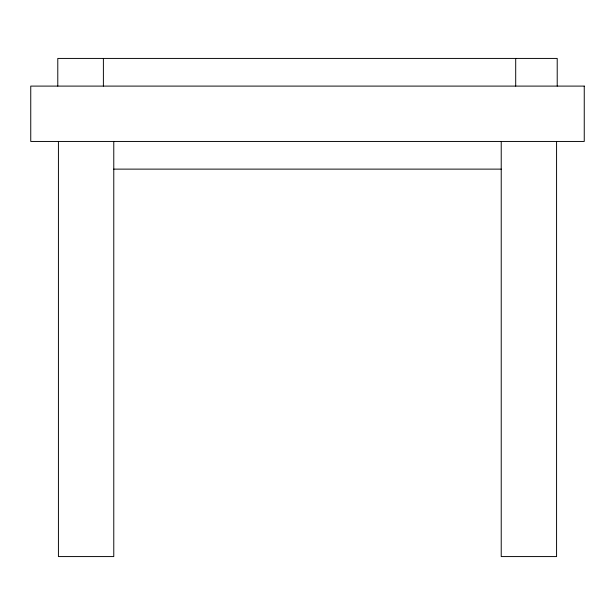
<?xml version="1.0" encoding="UTF-8"?>
<svg xmlns="http://www.w3.org/2000/svg" width="615" height="615" viewBox="0 0 615 615"><rect width="100%" height="100%" fill="white"/><g stroke="black" fill="none" stroke-linecap="round" stroke-linejoin="round"><path stroke-width="0.92" d="M113.775 169.125L501.225 169.125M557.213 86.1L557.213 58.425L57.787 58.425L57.787 86.1M556.575 141.45L556.575 556.575L501.225 556.575L501.225 141.45M515.701 58.425L515.701 86.1M113.775 141.45L113.775 556.575L58.425 556.575L58.425 141.45M103.389 58.425L103.389 86.1M584.25 86.1L30.75 86.1L30.75 141.45L584.25 141.45L584.25 86.1"/></g></svg>
